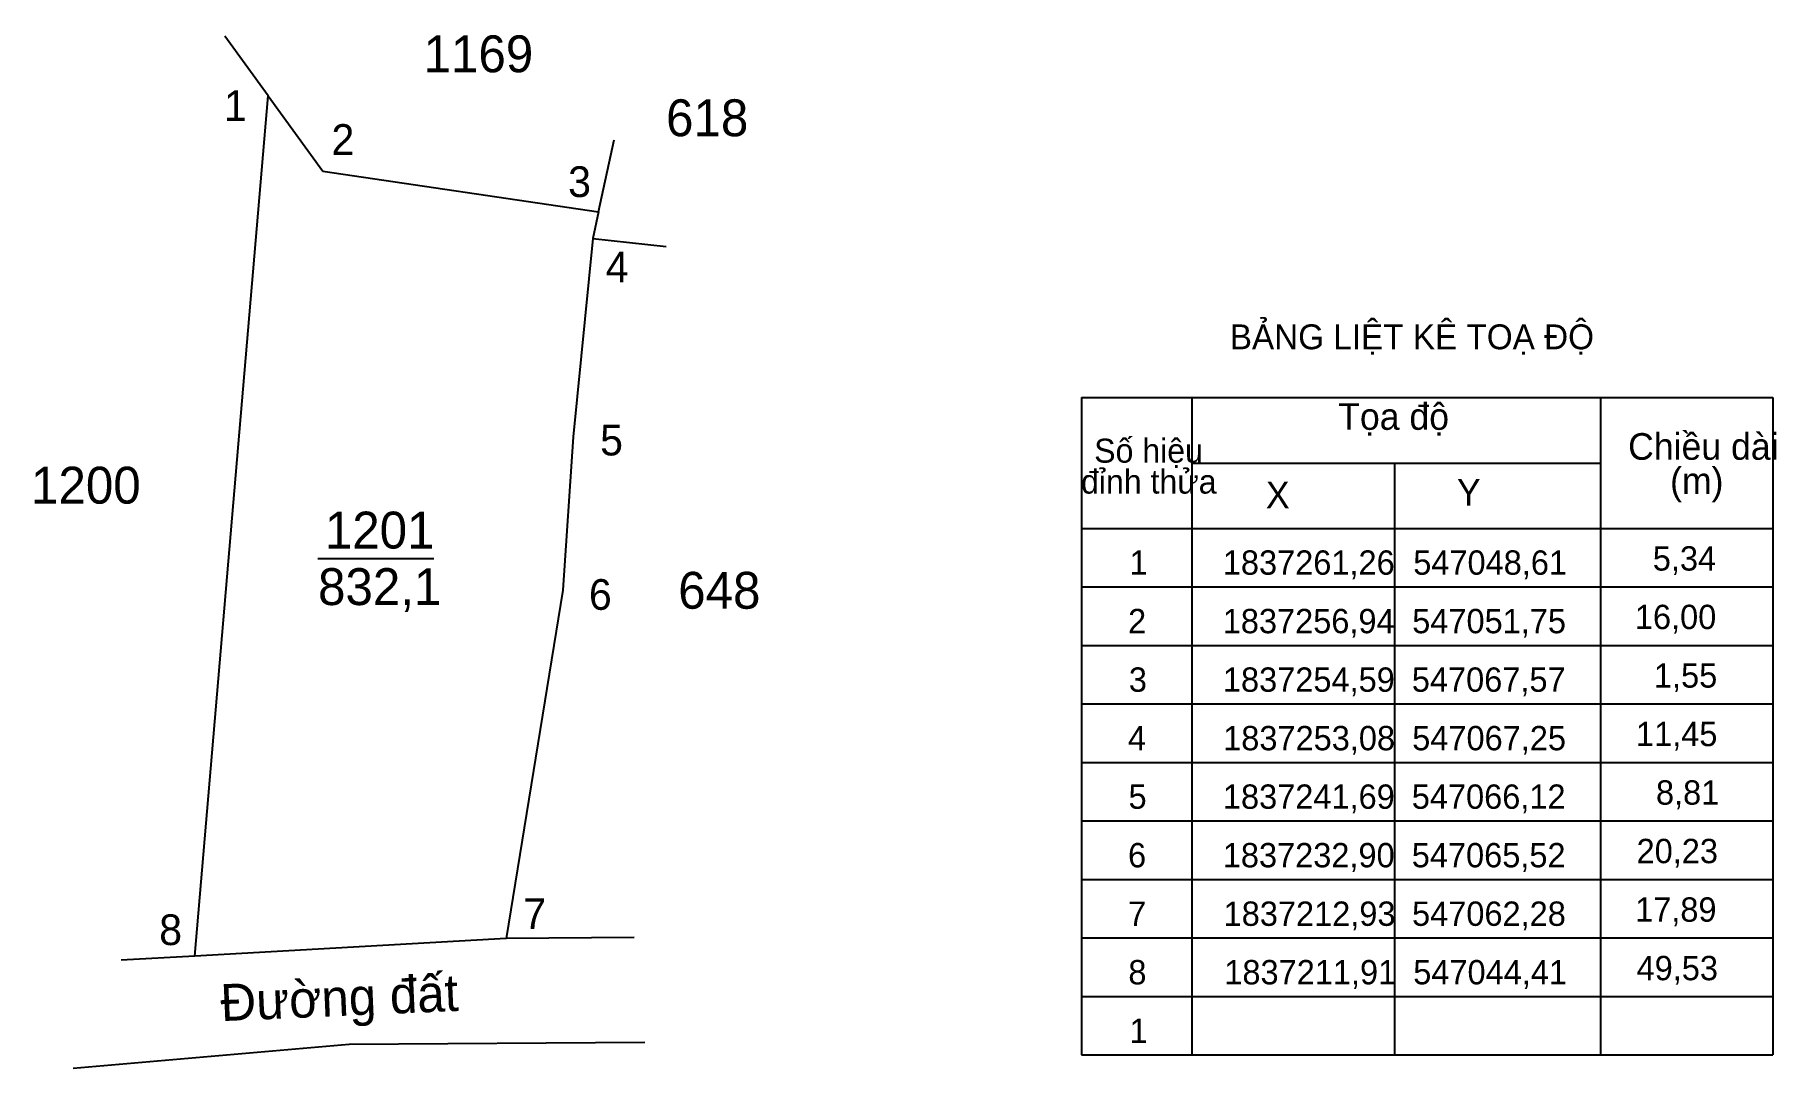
# Model space of a CAD drawing. Extents: x 547035.2 to 547135.1, y 1837205.5 to 1837264.8.
import ezdxf

# ---------------------------------------------------------------- set-up
doc = ezdxf.new("R2010")
doc.units = 0
doc.layers.add('Level 5', color=7, linetype='Continuous')

msp = doc.modelspace()

# ---------------------------------------------------------------- linework, layer by layer
at = {"layer": 'Level 5'}
for p, q in [((547048.607, 1837261.262), (547046.121, 1837264.684)), ((547067.574, 1837254.595), (547068.459, 1837258.731)), ((547067.25, 1837253.08), (547071.454, 1837252.617)), ((547095.283, 1837243.951), (547095.283, 1837206.25)), ((547095.283, 1837243.951), (547134.952, 1837243.951)), ((547101.617, 1837243.951), (547101.617, 1837206.25)), ((547125.088, 1837206.25), (547125.088, 1837243.951)), ((547134.952, 1837243.951), (547134.952, 1837206.25)), ((547101.617, 1837240.193), (547125.088, 1837240.193)), ((547113.233, 1837240.193), (547113.233, 1837206.25)), ((547095.283, 1837236.447), (547134.952, 1837236.447)), ((547051.474, 1837234.729), (547058.129, 1837234.729)), ((547095.283, 1837233.091), (547134.952, 1837233.091)), ((547095.283, 1837229.736), (547134.952, 1837229.736)), ((547095.283, 1837226.381), (547134.952, 1837226.381)), ((547095.283, 1837223.026), (547134.952, 1837223.026)), ((547095.283, 1837219.67), (547134.952, 1837219.67)), ((547095.283, 1837216.315), (547134.952, 1837216.315)), ((547069.617, 1837212.976), (547062.28, 1837212.928)), ((547095.283, 1837212.96), (547134.952, 1837212.96)), ((547044.414, 1837211.914), (547040.191, 1837211.675)), ((547095.283, 1837209.605), (547134.952, 1837209.605)), ((547095.283, 1837206.25), (547134.952, 1837206.25))]:
    msp.add_line(p, q, dxfattribs=at)
msp.add_lwpolyline([(547051.748, 1837256.941), (547067.574, 1837254.595), (547067.25, 1837253.08), (547066.12, 1837241.69), (547065.52, 1837232.9), (547062.28, 1837212.928), (547044.414, 1837211.914), (547048.607, 1837261.262)], close=True, dxfattribs=at)
msp.add_lwpolyline([(547037.42, 1837205.49), (547053.26, 1837206.87), (547070.22, 1837206.978)], dxfattribs=at)

# ---------------------------------------------------------------- texts
for s, height, p in [('1169', 2.1149, (547057.533, 1837262.608)), ('1', 1.762, (547046.079, 1837259.813)), ('618', 2.1149, (547071.446, 1837258.94)), ('2', 1.762, (547052.247, 1837257.869)), ('3', 1.762, (547065.826, 1837255.452)), ('4', 1.762, (547067.976, 1837250.556)), ('BẢNG LIỆT KÊ TOẠ ĐỘ', 1.42756, (547103.79, 1837246.721)), ('Tọa độ', 1.5279, (547110.009, 1837242.101)), ('5', 1.762, (547067.662, 1837240.632)), ('Số hiệu', 1.3751, (547096.01, 1837240.218)), ('Chiều dài', 1.5279, (547126.645, 1837240.383)), ('1200', 2.1149, (547035.012, 1837237.868)), ('đỉnh thửa', 1.3751, (547095.256, 1837238.443)), ('Y', 1.528, (547116.822, 1837237.757)), ('(m)', 1.5279, (547129.053, 1837238.411)), ('X', 1.528, (547105.861, 1837237.605)), ('1201', 2.1149, (547051.868, 1837235.293)), ('1', 1.396, (547098.038, 1837233.79)), ('1837261,26', 1.3958, (547103.39, 1837233.79)), ('547048,61', 1.3958, (547114.316, 1837233.79)), ('5,34', 1.3958, (547128.061, 1837234.028)), ('832,1', 2.1149, (547051.478, 1837232.05)), ('6', 1.762, (547067.02, 1837231.777)), ('648', 2.1149, (547072.142, 1837231.84)), ('2', 1.396, (547097.955, 1837230.434)), ('1837256,94', 1.3958, (547103.386, 1837230.434)), ('547051,75', 1.3958, (547114.257, 1837230.434)), ('16,00', 1.3958, (547127.032, 1837230.672)), ('3', 1.396, (547097.998, 1837227.077)), ('1837254,59', 1.3958, (547103.395, 1837227.077)), ('547067,57', 1.3958, (547114.235, 1837227.077)), ('1,55', 1.3958, (547128.126, 1837227.315)), ('11,45', 1.3958, (547127.095, 1837223.959)), ('4', 1.396, (547097.947, 1837223.721)), ('1837253,08', 1.3958, (547103.41, 1837223.721)), ('547067,25', 1.3958, (547114.257, 1837223.721)), ('5', 1.396, (547097.98, 1837220.365)), ('1837241,69', 1.3958, (547103.395, 1837220.365)), ('547066,12', 1.3958, (547114.232, 1837220.365)), ('8,81', 1.3958, (547128.243, 1837220.603)), ('6', 1.396, (547097.951, 1837217.008)), ('1837232,90', 1.3958, (547103.388, 1837217.008)), ('547065,52', 1.3958, (547114.232, 1837217.008)), ('20,23', 1.3958, (547127.13, 1837217.246)), ('7', 1.762, (547063.258, 1837213.462)), ('17,89', 1.3958, (547127.047, 1837213.89)), ('8', 1.762, (547042.364, 1837212.549)), ('7', 1.396, (547097.958, 1837213.652)), ('1837212,93', 1.3958, (547103.437, 1837213.652)), ('547062,28', 1.3958, (547114.248, 1837213.652)), ('8', 1.396, (547097.971, 1837210.296)), ('1837211,91', 1.3958, (547103.477, 1837210.296)), ('547044,41', 1.3958, (547114.316, 1837210.296)), ('49,53', 1.3958, (547127.13, 1837210.533)), ('1', 1.396, (547098.038, 1837206.939))]:
    msp.add_text(s, height=height, dxfattribs=at).set_placement(p)
msp.add_text('Đường đất', height=2.1149, rotation=2.49089, dxfattribs=at).set_placement((547045.926, 1837208.184))

doc.saveas('drawing.dxf')
